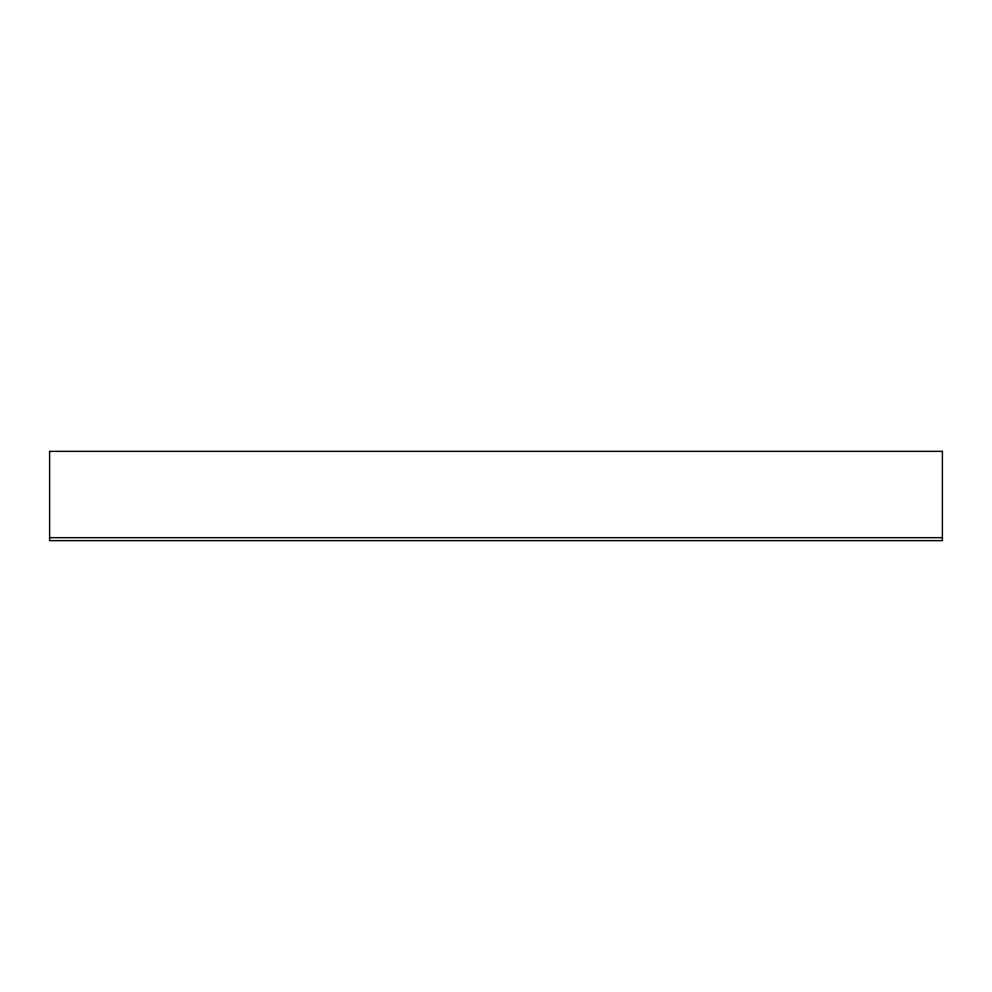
<?xml version="1.0" encoding="UTF-8"?>
<svg xmlns="http://www.w3.org/2000/svg" width="992" height="992" viewBox="0 0 992 992"><rect width="100%" height="100%" fill="white"/><g stroke="black" fill="none" stroke-linecap="round" stroke-linejoin="round"><path stroke-width="1.49" d="M49.6 537.664L942.4 537.664M942.4 451.36L49.6 451.36L49.6 540.64L942.4 540.64L942.4 451.36"/></g></svg>
